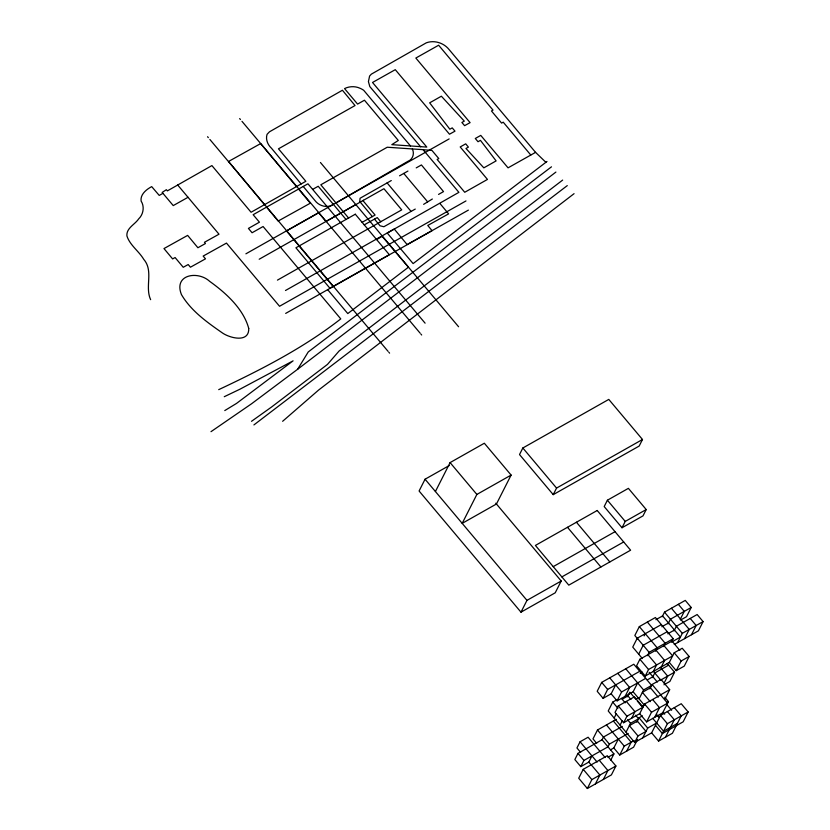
<?xml version="1.0" encoding="UTF-8"?>
<svg xmlns="http://www.w3.org/2000/svg" width="830" height="830" viewBox="0 0 830 830"><rect width="100%" height="100%" fill="white"/><g stroke="black" fill="none" stroke-linecap="round" stroke-linejoin="round"><path stroke-width="1.25" d="M449.372 465.474L425.064 479.221L419.088 491.007L520.981 612.167L555.229 592.796L561.215 581.01L495.769 503.198M435.418 491.516L450.088 462.601L484.336 443.241L511.114 475.082L496.444 503.997L462.196 523.357L476.866 494.441L511.114 475.082M522.838 447.993L519.518 454.55L553.226 494.639L639.173 446.052L642.493 439.495L608.784 399.406L522.838 447.993L556.557 488.082L553.226 494.639M520.981 612.167L526.967 600.37L561.215 581.01M607.404 500.22L604.188 506.559L622.012 527.745L643.001 515.876L646.217 509.547L628.393 488.351L607.404 500.22L625.229 521.416L622.012 527.745M639.079 698.86L643.592 689.969L651.612 685.424L633.788 664.239L601.698 682.385L597.185 691.276L603.12 698.341L611.15 693.807L615.663 684.906M605.174 757.541L588.097 737.227L580.077 741.771L576.933 747.965L580.647 752.385M655.887 619.688L662.589 615.902L680.413 637.087L671.47 642.14L673.203 638.716L655.389 617.53L639.339 626.598L634.826 635.5L637.793 639.027M603.12 698.341L607.633 689.44L639.733 671.304M610.797 760.083L613.941 753.889L602.061 739.758L577.991 753.37L574.848 759.564L580.793 766.63L588.812 762.096L591.956 755.891M661.323 624.596L637.253 638.197L632.74 647.099L642.399 658.574M644.153 635.884L645.273 633.663M616.327 719.351L597.486 729.995L592.973 738.897L596.687 743.307M616.732 699.825L612.727 702.097L608.214 710.988L634.67 742.445L651.633 732.859L660.462 715.47L681.233 703.726L688.163 711.953L683.163 721.81L662.392 733.554L655.461 725.316M580.793 766.63L583.936 760.436L608.006 746.824M638.685 654.165L643.198 645.263L667.268 631.661M611.15 693.807L617.084 700.862L621.597 691.971L645.667 678.369M583.22 769.337L578.707 778.229L587.339 788.5L611.409 774.888L615.922 765.997L607.29 755.725L583.22 769.337L591.852 779.609L587.339 788.5M679.853 650.429L671.999 641.092L639.909 659.238L636.6 665.764L645.242 676.035L669.312 662.423L674.199 652.785L682.218 648.251L689.149 656.478L684.252 666.116L676.232 670.661L669.312 662.423M662.153 616.752L664.498 612.146L685.269 600.401L691.203 607.467L686.524 616.69L680.59 620.041M623.641 722.733L626.951 716.217L643.001 707.15L634.359 696.878L618.309 705.946L615.009 712.472L623.641 722.733L639.691 713.665L644.578 704.027L660.628 694.949L667.548 703.186L651.509 712.254L646.612 721.903L639.691 713.665M601.74 740.402L603.431 737.061L622.261 726.416M614.148 718.054L616.41 713.603M625.115 696.329L629.628 687.437L617.738 673.306M647.442 655.669L649.133 652.328L673.203 638.716M627.522 696.785L629.856 692.178M617.084 700.862L633.134 691.795L637.648 682.903M668.098 623.818L670.433 619.211L691.203 607.467M655.472 651.125L657.163 647.794L639.339 626.598M607.674 747.467L609.376 744.126L628.206 733.481M620.093 725.119L622.344 720.668M645.242 676.035L648.541 669.509L672.622 655.897L663.979 645.636M663.492 646.591L665.183 643.26L647.359 622.064M595.369 783.966L599.883 775.064L591.24 764.803M610.444 749.864L613.806 747.965L618.319 739.074M653.262 671.491L656.572 664.975L647.929 654.704M674.033 630.883L676.377 626.277L697.148 614.532L703.093 621.597L698.414 630.821L674.282 644.454M680.185 619.45L684.283 611.378L678.338 604.313M631.672 718.199L634.971 711.684L626.339 701.412M652.442 677.591L654.777 672.985L668.627 665.152M626.038 732.185L630.551 723.283L638.571 718.749L635.604 715.221M603.389 779.432L607.902 770.53L599.26 760.259M649.88 688.848L652.1 684.47L661.043 679.417L669.675 689.689L664.685 699.534M661.282 666.957L664.591 660.441L655.959 650.17M613.806 747.965L619.74 755.03L624.253 746.139L634.151 740.547M636.838 722.173L639.059 717.794L642.41 715.896M677.633 642.565L682.312 633.342L703.093 621.597M626.671 751.119L631.184 742.217L613.36 721.031M684.563 638.644L689.242 629.42L671.418 608.234M664.135 683.049L667.642 676.128L660.224 667.299M634.67 742.445L637.98 735.93L645.999 731.396L637.367 721.125L629.337 725.659L637.98 735.93M637.544 739.416L633.591 747.197L619.74 755.03M691.483 634.732L696.163 625.509L690.228 618.443M667.144 663.388L674.572 672.217L669.893 681.44L663.959 684.792M676.232 670.661L681.129 661.012L689.149 656.478M642.7 737.912L647.691 728.066L656.634 723.003M654.642 717.359L659.528 707.72L652.608 699.493M664.737 697.21L668.451 701.62L662.662 712.825L646.612 721.903M651.633 732.859L658.564 741.097L667.382 723.698L688.163 711.953M665.484 737.175L674.313 719.786L667.382 711.549M210.996 431.673L251.573 403.764L297.638 369.257L308.231 351.962L551.483 166.82M282.625 421.298L318.658 390.007L574.07 193.67M297.638 369.257L555.903 172.08M567.284 185.609L253.907 424.929M546.991 161.476L413.122 263.587L387.247 233.043L458.897 192.353L423.061 149.67L387.237 147.232L320.805 184.789L348.631 218.103M562.647 180.089L339.107 350.986L327.466 364.412L271.659 406.949L251.511 421.308M346.079 219.545L333.38 204.377C327.591 208.548 319.042 206.068 315.006 200.601L303.23 186.449M423.632 204.336L432.347 199.013M224.764 410.58L236.488 403.442L293.094 360.843L239.922 389.218L224.266 396.709M376.654 239.611L382.132 236.322L408.474 267.177L347.791 313.574L327.674 289.66M335.932 202.925L407.966 161.3C412.821 159.526 414.73 153.425 412.323 149.016M301.134 183.959L271.524 148.29C267.758 144.897 265.393 139.326 267.063 134.335L269.48 131.804L342.427 90.242L355.033 105.545L278.475 148.819L305.845 181.293L251.075 212.252L211.899 165.585L167.37 190.89L166.374 189.707L162.161 192.415L173.242 205.591L188.026 197.301L218.996 234.205L204.439 242.298L205.425 243.553L197.903 247.745L187.642 235.388L163.977 248.564L172.63 258.929L175.099 257.539L183.233 267.281L188.192 264.542L190.444 267.208L205.487 258.836L203.163 256.076L226.476 243.097L279.544 306.27L465.983 200.933M391.293 180.546L360.064 198.266L359.764 201.534L372.359 216.589L375.087 215.043L362.928 200.59L383.927 188.711L401.72 209.866L380.721 221.745L377.225 217.585L364.245 224.857M355.811 204.554L325.993 221.465L318.668 212.75L286.485 230.948L333.224 286.526M162.888 193.359L159.236 195.424L151.703 186.626C146.412 189.406 140.114 194.428 141.121 201.068C144.71 206.629 143.382 214.42 138.683 218.871C134.958 224.494 126.15 228.136 126.907 235.928C129.812 245.141 138.869 251.117 143.725 259.313C153.851 270.954 144.628 286.682 150.635 299.661M425.105 323.171L307.94 183.793L253.14 214.711L259.437 222.191L248.429 228.416L252.081 232.753L263.089 226.528L340.767 318.896C303.583 347.926 261.263 369.63 218.715 389.644M312.661 189.396L318.212 186.262L333.38 204.377M245.898 253.824L449.144 138.921M399.572 175.804L407.935 171.073M416.224 167.878L421.422 164.942L443.521 191.606L438.551 194.417M259.188 259.23L363.488 200.279M277.448 280.125L381.271 221.434M374.496 219.12L380.047 225.802L383.885 226.735L415.27 209.067M285.489 290.5L394.25 229.018L407.115 244.56L432.057 230.647L427.761 225.459L448.605 213.87L439.952 203.506M545.87 162.306L535.568 152.367L508.053 167.847L480.757 135.394L475.3 138.486L478.028 141.722L480.446 140.353L496.112 160.906L483.828 167.847L465.972 148.477L468.39 147.107L465.713 143.839L460.204 146.952L487.459 179.425L464.738 192.27L437.151 159.474L438.78 158.551L431.963 150.448L423.061 149.67M285.676 313.408L468.379 210.115M556.557 488.082L642.493 439.495M625.229 521.416L646.217 509.547M553.226 566.631L615.04 531.688M561.869 576.902L623.683 541.959M661.821 626.754L668.534 622.957M667.766 633.819L674.468 630.022M640.231 673.462L642.462 672.196M647.286 679.895L652.878 676.73M622.365 699.088L627.957 695.924L630.925 699.462M674.572 672.217L660.722 680.05L653.293 671.211M638.768 697.563L635.801 699.234L630.603 693.06M669.675 689.689L660.732 694.741L652.1 684.47M644.702 704.629L641.735 706.299L637.284 701.008M666.48 702.74L668.451 701.62M607.923 757.292L613.941 753.889M677.415 723.407L663.564 731.24L652.712 718.334M658.564 741.097L672.414 733.264L681.233 715.875L674.313 707.637M591.852 779.609L615.922 765.997M362.108 222.316L372.359 216.589M410.487 145.987L363.706 90.294A16.901 13.519 26.9 0 0 360.189 88.343C355.282 86.019 349.399 86.175 344.543 88.592L357.585 104.092L364.453 100.212L398.307 140.467L391.822 144.648L426.807 147.097L372.525 82.471L395.277 69.668L449.487 134.211L454.985 131.161L452.226 127.882L449.85 129.221L429.66 102.837L441.373 96.207L464.281 121.128L461.905 122.477L464.593 125.672L470.091 122.633L415.84 58.048L438.634 45.225L493.02 110.12L491.474 110.992L501.6 123.099L503.229 122.176L530.775 155.013M535.568 152.367L449.186 49.665C443.936 42.932 434.329 39.83 426.298 42.828L371.363 74.14L369.589 76.049L368.427 81.62L369.817 86.59L420.634 146.775M403.754 173.439L427.658 201.866M387.112 182.911L411.089 211.422M320.442 162.504L458.575 326.74M664.498 612.146L682.312 633.342M239.652 118.576L240.42 119.489M241.966 121.325L420.136 333.172M420.903 334.085L421.671 334.998M576.445 522.236L609.832 561.931M674.199 652.785L681.129 661.012M567.502 527.299L600.889 566.994M637.253 638.197L649.133 652.328M207.562 136.722L208.33 137.635M209.866 139.461L388.035 351.318M388.814 352.231L389.581 353.144M639.909 659.238L648.541 669.509M649.164 672.321L657.329 682.032M666.915 704.649L671.626 710.252M658.263 697.138L650.409 687.8L642.389 692.334L650.232 701.672M663.139 712.296L664.706 714.163M625.768 668.773L643.592 689.969M450.088 462.601L476.866 494.441M660.462 715.47L667.382 723.698M656.852 714.755L659.207 717.556M644.578 704.027L651.509 712.254M633.134 691.795L644.568 705.396M609.718 677.84L621.597 691.971M639.059 717.794L647.691 728.066M621.494 698.445L625.208 702.854M601.698 682.385L607.633 689.44M618.309 705.946L626.951 716.217M177.682 184.997L188.026 197.301M612.727 702.097L617.925 708.27M627.573 719.755L630.551 723.283M425.064 479.221L526.967 600.37M606.429 724.943L624.253 746.139M597.486 729.995L609.376 744.126M580.077 741.771L597.154 762.075M588.812 762.096L591.043 764.741M577.991 753.37L583.936 760.436M296.466 186.594L260.672 143.569L228.561 161.466L264.511 204.668M298.572 189.095L310.306 203.194L278.154 221.05L266.565 207.116M248.73 328.41C249.311 343.153 229.91 338.163 222.409 332.944C207.168 322.331 191.004 310.908 181.448 294.588C173.366 274.357 197.945 270.507 209.668 281.349C225.853 292.928 243.429 308.781 248.73 328.41M355.292 214.213L295.905 247.786L329.935 288.249L389.322 254.675L355.292 214.213M597.216 510.492L535.402 545.435L568.789 585.14L630.603 550.197L597.216 510.492"/></g></svg>
